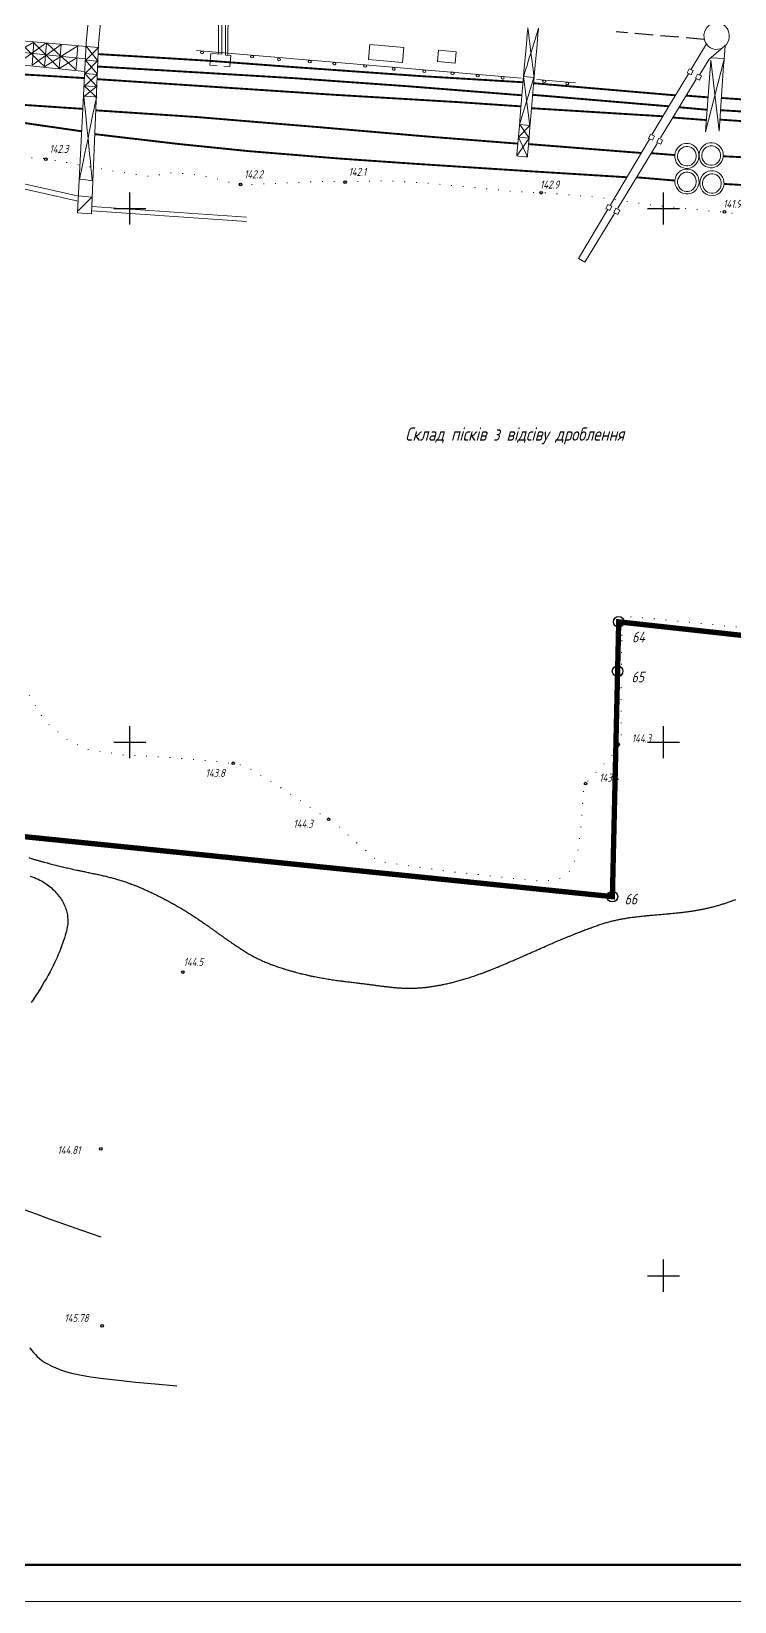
# Model space of a CAD drawing. Header units: millimetres. Extents: x 0 to 841, y 0 to 594.
# Drawn here: x 555 to 650.7, y 0 to 213.6 of the extents above; entities that cross this region are included whole.
import ezdxf

# ---------------------------------------------------------------- set-up
doc = ezdxf.new("R2010")
doc.units = ezdxf.units.MM
for name, pattern in [('AHIDDEN4', [7, 5, -2]), ('K5LT_BASIC', [0]), ('K5LT_THIN', [0]), ('KONTUR', [1.5, 0, -1.5])]:
    doc.linetypes.add(name, pattern=pattern)
for name, color, linetype in [('00_доповнення_топоплан', 7, 'Continuous'), ('01_Земельний_відвід_існуючий', 7, 'Continuous'), ('01_Річка', 7, 'Continuous'), ('0_завод', 7, 'Continuous'), ('CONT-MNR', 7, 'Continuous'), ('кресты', 7, 'Continuous'), ('ПИКЕТЫ', 7, 'Continuous'), ('Рамка', 30, 'Continuous')]:
    doc.layers.add(name, color=color, linetype=linetype)
doc.styles.add('Такие дела', font='GOST_A.TTF', dxfattribs={"oblique": 15})

# ---------------------------------------------------------------- blocks, each defined once
blk = doc.blocks.new('U0')
at = {"layer": 'Рамка', "color": 7, "linetype": 'K5LT_BASIC', "lineweight": 60}
blk.add_line((836, 5), (20, 5), dxfattribs=at)
at = {"layer": 'Рамка', "color": 7, "linetype": 'K5LT_THIN', "lineweight": 18}
blk.add_line((841, 0), (0, 0), dxfattribs=at)

msp = doc.modelspace()

# ---------------------------------------------------------------- linework, layer by layer
at = {"layer": '00_доповнення_топоплан', "color": 7, "const_width": 0.254, "flags": 128}
for points in [[(754.22, 215.58), (732.48, 211.41), (713.93, 208.15), (702.73, 206.29), (698.04, 205.45), (689.03, 204.35), (677.36, 203.52), (669.64, 203.43), (653.37, 204.25), (648.84, 204.57)], [(649.11, 196.63), (669.03, 195.68), (681.07, 195.36), (686.53, 195.21), (693.64, 195.83), (701.65, 196.99), (708.37, 198.67), (720.79, 202.35), (742.92, 209.79), (754.36, 213.72)], [(648.72, 202.9), (662.81, 202.06), (671.85, 201.78), (681.7, 201.87), (699.77, 203.38), (706.19, 204.05), (723.55, 208.29), (739.58, 212.77)], [(562.19, 207.27), (518.57, 209.86)], [(564.05, 210.53), (573.84, 209.95), (579.3, 209.61), (591.23, 208.72), (608.06, 207.53), (621.87, 206.7)], [(754.84, 211.17), (728.68, 202.03), (715.84, 197.94), (708.01, 195.54), (703.52, 194.19), (697.22, 192.91), (689.2, 191.57), (682.75, 191.16), (675.82, 191.46), (659.59, 192.26), (649.22, 192.87)], [(563.91, 207.12), (578.52, 206.16), (596.28, 204.99), (613.17, 203.99), (621.59, 203.42)], [(621.72, 204.93), (606.04, 206.17), (590.66, 207.26), (574.59, 208.22), (563.98, 208.84)], [(518.27, 206.07), (529.62, 205.45), (548.99, 203.95), (561.97, 203.08)], [(561.82, 200.03), (550.27, 201.7), (523.95, 205.76)], [(623.18, 204.99), (641.7, 203.43)], [(642.62, 204.92), (623.32, 206.57)], [(621.16, 198.35), (608.93, 199.31), (594.09, 200.59), (577.48, 201.97), (563.73, 202.88)], [(623.03, 203.17), (640.9, 202.07)], [(643.12, 203.3), (646.9, 202.96)], [(644.08, 204.88), (647.03, 204.65)], [(705.42, 203.97), (701.05, 202.78), (689.67, 200.9), (685.53, 200.26), (682.26, 200.15), (666.29, 200.41), (648.63, 201.62)], [(642.27, 201.9), (646.8, 201.56)], [(563.59, 199.64), (574.93, 198.31), (584.54, 197.33), (596.76, 196.33), (607.14, 195.61), (623.2, 194.57), (635.98, 193.78)], [(622.61, 198.29), (637.94, 197.08)], [(639.31, 197.05), (642.52, 196.8)], [(637.32, 193.77), (642.53, 193.33)]]:
    msp.add_lwpolyline(points, dxfattribs=at)
at = {"layer": '00_доповнення_топоплан', "color": 7, "linetype": 'AHIDDEN4', "lineweight": -3, "ltscale": 0.5, "flags": 128}
msp.add_lwpolyline([(646.53, 212.53), (634.52, 213.55)], dxfattribs=at)
at = {"layer": '00_доповнення_топоплан', "linetype": 'KONTUR', "lineweight": 15, "flags": 128}
msp.add_lwpolyline([(635.3, 131.41), (635.48, 133.39), (636.17, 133.96), (637.28, 133.94), (660.37, 131.67), (683.46, 129.33), (695.59, 128.15), (698.29, 128.13), (699.59, 128.97), (702.7, 131.65), (705.11, 134.42), (706.82, 138.39), (708.26, 142.76), (709.44, 148.28), (709.94, 151.78), (710.06, 154.11), (709.63, 157.91), (708.67, 161.45), (706.33, 165.19), (702.98, 169.62), (701.56, 171.27), (697.32, 174.9), (694, 177.25), (693.04, 177.78), (688.46, 179.23), (684.06, 180.07), (673.32, 182.98), (664.77, 185.83), (660.24, 186.69), (654.41, 188.41), (649.24, 189.01), (639.36, 189.99), (632.04, 191.08), (624.41, 191.68), (621.13, 191.8), (608.64, 193), (603.13, 193.31), (597.63, 193.17), (594.31, 193.2), (583.44, 192.74), (581.78, 193.12), (579.21, 193.84), (576.27, 194.25), (573.91, 194.37), (572.42, 194.13), (571.48, 193.87), (570.52, 193.96), (566.01, 194.64), (556.93, 196.3), (553.18, 196.52), (547.64, 196.97), (545.33, 196.73), (537.04, 196.76), (526.3, 198.01), (521.32, 199.38), (520.07, 199.52), (518.75, 198.61), (517.16, 195.96), (515.18, 194.01), (513.88, 193.31), (510.2, 192.25), (502.93, 191.51), (497.76, 191.19), (491.81, 190.69), (488.18, 190.73), (487.02, 190.43), (486.45, 190.07), (485.28, 187.76), (484.65, 185.16), (484.62, 184.13), (484.83, 183.14), (489.98, 181.24), (496.41, 178.15), (503.18, 174.78), (511.27, 173.62), (518.66, 172.92), (538.29, 170.83), (546.75, 168.99), (547.12, 168.03), (547.16, 163.63), (547.81, 153.77), (548.6, 141.12), (550.11, 134.05), (553.32, 125.49), (556.76, 119.86), (559.81, 117.28), (562.53, 115.94), (567.74, 115.16), (573.4, 114.86), (580.61, 114.27), (583.93, 113.74), (589.27, 110.48), (596.43, 105.74), (602.11, 100.71), (611.59, 99.36), (624.27, 97.99), (626.66, 98.26), (628.04, 99.09), (629.24, 101.39), (629.76, 105.61), (630.12, 110.61), (630.33, 111.18), (631.26, 112.29), (633.86, 114.97), (635.22, 116.9), (635.19, 123.43)], close=True, dxfattribs=at)
at = {"layer": '00_доповнення_топоплан', "color": 30, "linetype": 'Continuous'}
msp.add_lwpolyline([(554.6, 101.21, 0.0013), (555.03, 101.08, 0.001324), (555.46, 100.95, 0.001325), (555.88, 100.83, 0.001362), (556.29, 100.71, 0.001334), (556.7, 100.6, 0.001391), (557.09, 100.5, 0.001316), (557.49, 100.39, 0.001419), (557.87, 100.29, 0.00123), (558.26, 100.2, 0.001365), (558.61, 100.11, 0.001067), (559, 100.01, 0.001246), (559.34, 99.93, 0.000895), (559.72, 99.84, 0.001098), (560.04, 99.77, 0.000706), (560.42, 99.69, 0.000926), (560.72, 99.62, 0.000493), (561.12, 99.53, 0.000731), (561.38, 99.48, 0.000257), (561.81, 99.38, 0.000509), (562.03, 99.34, 0.000005), (562.34, 99.27, -0.000005), (562.66, 99.2, -0.000003), (562.92, 99.15, -0.000002), (563.28, 99.07, -0.000628), (563.48, 99.03, -0.000311), (563.88, 98.95, -0.00126), (564.11, 98.9, -0.000795), (564.47, 98.81, -0.001795), (564.72, 98.76, -0.001309), (565.07, 98.68, -0.00226), (565.33, 98.61, -0.0018), (565.65, 98.53, -0.002664), (565.93, 98.46, -0.002244), (566.25, 98.38, -0.002991), (566.53, 98.3, -0.002622), (566.84, 98.2, -0.003231), (567.14, 98.11, -0.002962), (567.45, 98.01, -0.003336), (567.76, 97.91, -0.003283), (568.07, 97.8, -0.003106), (568.4, 97.68, -0.003154), (568.71, 97.56, -0.002597), (569.05, 97.43, -0.002807), (569.37, 97.31, -0.002301), (569.71, 97.16, -0.002505), (570.03, 97.03, -0.00211), (570.37, 96.88, -0.002274), (570.69, 96.73, -0.001969), (571.03, 96.58, -0.002099), (571.35, 96.43, -0.001872), (571.69, 96.26, -0.001972), (572.01, 96.11, -0.001815), (572.34, 95.94, -0.001883), (572.66, 95.78, -0.001801), (572.98, 95.62, -0.001838), (573.29, 95.46, -0.001842), (573.6, 95.29, -0.001866), (573.91, 95.12, -0.001905), (574.21, 94.96, -0.001914), (574.51, 94.79, -0.00191), (574.8, 94.62, -0.001936), (575.1, 94.45, -0.001873), (575.39, 94.28, -0.001922), (575.67, 94.1, -0.001801), (575.97, 93.92, -0.001872), (576.25, 93.75, -0.001696), (576.54, 93.56, -0.001787), (576.82, 93.38, -0.001565), (577.12, 93.19, -0.001697), (577.39, 93.01, -0.001388), (577.71, 92.8, -0.00163), (577.97, 92.62, -0.001062), (578.3, 92.39, -0.001345), (578.56, 92.21, -0.000623), (578.92, 91.96, -0.000964), (579.15, 91.79, -0.000263), (579.54, 91.52, -0.000474), (579.75, 91.37, -0.000114), (580.05, 91.15, 0.000115), (580.35, 90.94, 0.00009), (580.62, 90.75, 0.000073), (580.95, 90.51, 0.000763), (581.16, 90.36, 0.000414), (581.54, 90.09, 0.001149), (581.77, 89.93, 0.000768), (582.13, 89.68, 0.001594), (582.37, 89.52, 0.001153), (582.7, 89.29, 0.002171), (582.95, 89.13, 0.001686), (583.26, 88.92, 0.002891), (583.51, 88.75, 0.002335), (583.82, 88.56, 0.003491), (584.08, 88.4, 0.002963), (584.38, 88.22, 0.003955), (584.65, 88.06, 0.003502), (584.95, 87.89, 0.00427), (585.23, 87.74, 0.003912), (585.54, 87.58, 0.004419), (585.83, 87.44, 0.004165), (586.15, 87.29, 0.004407), (586.46, 87.14, 0.004293), (586.79, 87, 0.004217), (587.13, 86.86, 0.004306), (587.47, 86.72, 0.003741), (587.84, 86.58, 0.003905), (588.2, 86.46, 0.003123), (588.6, 86.32, 0.003396), (588.96, 86.2, 0.002774), (589.38, 86.07, 0.003003), (589.76, 85.95, 0.002561), (590.18, 85.83, 0.002725), (590.58, 85.72, 0.002427), (591.01, 85.6, 0.002537), (591.41, 85.5, 0.002363), (591.84, 85.39, 0.002424), (592.25, 85.3, 0.002365), (592.67, 85.2, 0.002414), (593.09, 85.11, 0.002402), (593.51, 85.02, 0.002568), (593.91, 84.94, 0.002279), (594.34, 84.87, 0.002505), (594.72, 84.8, 0.00188), (595.15, 84.73, 0.002235), (595.51, 84.67, 0.001505), (595.94, 84.6, 0.001911), (596.28, 84.55, 0.001127), (596.71, 84.49, 0.001558), (597.02, 84.45, 0.000714), (597.48, 84.39, 0.001176), (597.75, 84.36, 0.00026), (598.17, 84.31, 0.000389), (598.45, 84.28, 0.000258), (598.79, 84.23, -0.000282), (599.14, 84.19, -0.000351), (599.49, 84.15, -0.000418), (599.8, 84.11, -0.000916), (600.09, 84.08, -0.000789), (600.43, 84.03, -0.000328), (600.82, 83.98, -0.000559), (601.05, 83.95, -0.00003), (601.34, 83.91, 0.000029), (601.64, 83.88, 0.000017), (601.91, 83.84, 0.000015), (602.21, 83.8, 0.000687), (602.4, 83.77, 0.000352), (602.76, 83.73, 0.001091), (602.98, 83.7, 0.000726), (603.3, 83.66, 0.001529), (603.52, 83.63, 0.001147), (603.82, 83.6, 0.001993), (604.05, 83.58, 0.001634), (604.32, 83.55, 0.002416), (604.55, 83.53, 0.002079), (604.81, 83.51, 0.00271), (605.04, 83.49, 0.002441), (605.29, 83.48, 0.002967), (605.51, 83.46, 0.002749), (605.76, 83.45, 0.003161), (605.99, 83.45, 0.002991), (606.23, 83.44, 0.003267), (606.46, 83.44, 0.003153), (606.7, 83.45, 0.00328), (606.93, 83.45, 0.003224), (607.17, 83.46, 0.003204), (607.41, 83.47, 0.003201), (607.66, 83.49, 0.003055), (607.91, 83.5, 0.003075), (608.16, 83.53, 0.002877), (608.42, 83.55, 0.002911), (608.67, 83.58, 0.002733), (608.94, 83.61, 0.002766), (609.21, 83.65, 0.00263), (609.48, 83.69, 0.002648), (609.76, 83.73, 0.002546), (610.04, 83.78, 0.002553), (610.32, 83.83, 0.00248), (610.61, 83.88, 0.002477), (610.9, 83.94, 0.00243), (611.19, 84, 0.002418), (611.49, 84.06, 0.002393), (611.79, 84.13, 0.002366), (612.09, 84.2, 0.002375), (612.4, 84.28, 0.002324), (612.71, 84.36, 0.0024), (613.02, 84.44, 0.002351), (613.33, 84.53, 0.002437), (613.65, 84.62, 0.002379), (613.97, 84.71, 0.002377), (614.3, 84.81, 0.002351), (614.63, 84.92, 0.002257), (614.98, 85.03, 0.002266), (615.32, 85.15, 0.002101), (615.68, 85.28, 0.002137), (616.03, 85.4, 0.001923), (616.42, 85.54, 0.001979), (616.79, 85.68, 0.001735), (617.2, 85.84, 0.001833), (617.59, 85.99, 0.001518), (618.04, 86.17, 0.001723), (618.43, 86.33, 0.001163), (618.92, 86.54, 0.001391), (619.33, 86.71, 0.000733), (619.87, 86.94, 0.001009), (620.26, 87.11, 0.00044), (620.85, 87.37, 0.000696), (621.23, 87.53, 0.000199), (621.87, 87.81, 0.000384), (622.21, 87.96, 0.000048), (622.7, 88.18, -0.000048), (623.2, 88.4, -0.000031), (623.65, 88.6, -0.000027), (624.18, 88.83, -0.000503), (624.52, 88.98, -0.000271), (625.14, 89.25, -0.000785), (625.55, 89.43, -0.000601), (626.08, 89.66, -0.000984), (626.48, 89.83, -0.000832), (626.97, 90.03, -0.00098), (627.38, 90.21, -0.000927), (627.82, 90.39, -0.001038), (628.22, 90.55, -0.001006), (628.63, 90.72, -0.001135), (629, 90.87, -0.001097), (629.39, 91.02, -0.001246), (629.75, 91.16, -0.001201), (630.12, 91.31, -0.001375), (630.46, 91.43, -0.001322), (630.81, 91.56, -0.001526), (631.12, 91.68, -0.001436), (631.45, 91.8, -0.001732), (631.74, 91.9, -0.001535), (632.06, 92.01, -0.002138), (632.33, 92.1, -0.001891), (632.63, 92.2, -0.002829), (632.89, 92.28, -0.002463), (633.18, 92.37, -0.003341), (633.43, 92.44, -0.003015), (633.71, 92.52, -0.003625), (633.96, 92.59, -0.00342), (634.23, 92.65, -0.003671), (634.49, 92.71, -0.003608), (634.76, 92.77, -0.003483), (635.04, 92.83, -0.003555), (635.31, 92.88, -0.003109), (635.6, 92.93, -0.003322), (635.88, 92.98, -0.002596), (636.21, 93.03, -0.002963), (636.5, 93.07, -0.001923), (636.86, 93.12, -0.002314), (637.16, 93.15, -0.001261), (637.57, 93.2, -0.001688), (637.87, 93.23, -0.000829), (638.3, 93.28, -0.001206), (638.6, 93.31, -0.000487), (639.07, 93.35, -0.000823), (639.35, 93.38, -0.000174), (639.81, 93.42, -0.000276), (640.09, 93.44, -0.000159), (640.46, 93.48, 0.000155), (640.83, 93.51, 0.000214), (641.13, 93.53, 0.000147), (641.55, 93.57, 0.000866), (641.83, 93.6, 0.000568), (642.24, 93.64, 0.00123), (642.52, 93.67, 0.000948), (642.88, 93.7, 0.001388), (643.16, 93.73, 0.001207), (643.49, 93.77, 0.001596), (643.76, 93.8, 0.001449), (644.06, 93.84, 0.001818), (644.32, 93.87, 0.001687), (644.6, 93.91, 0.002006), (644.85, 93.95, 0.001902), (645.12, 93.99, 0.002143), (645.36, 94.03, 0.002076), (645.62, 94.07, 0.00221), (645.86, 94.12, 0.002172), (646.11, 94.17, 0.002216), (646.35, 94.21, 0.002148), (646.6, 94.26, 0.002258), (646.84, 94.32, 0.002187), (647.08, 94.37, 0.002411), (647.32, 94.43, 0.002296), (647.57, 94.49, 0.002532), (647.81, 94.55, 0.002409), (648.06, 94.62, 0.002623), (648.3, 94.68, 0.002509), (648.55, 94.76, 0.002698), (648.79, 94.83, 0.002594), (649.04, 94.91, 0.002759), (649.29, 94.98, 0.002665), (649.54, 95.07, 0.002804), (649.79, 95.15, 0.002732), (650.04, 95.25, 0.002822), (650.29, 95.34, 0.002808), (650.54, 95.44, 0.002754), (650.8, 95.54, 0.002772)], format="xyb", dxfattribs=at)
for points in [[(554.79, 98.69), (555.08, 98.59), (555.36, 98.49), (555.62, 98.38), (555.87, 98.27), (556.11, 98.16), (556.34, 98.04), (556.56, 97.92), (556.76, 97.79), (556.96, 97.66), (557.14, 97.52), (557.32, 97.38), (557.5, 97.24), (557.67, 97.09), (557.83, 96.94), (557.99, 96.79), (558.14, 96.64), (558.29, 96.48), (558.43, 96.32), (558.57, 96.16), (558.7, 95.99), (558.82, 95.82), (558.94, 95.64), (559.06, 95.46), (559.17, 95.27), (559.27, 95.09), (559.37, 94.9), (559.46, 94.71), (559.54, 94.52), (559.61, 94.33), (559.68, 94.15), (559.73, 93.96), (559.78, 93.78), (559.82, 93.6), (559.85, 93.42), (559.87, 93.24), (559.89, 93.06), (559.9, 92.88), (559.91, 92.69), (559.91, 92.51), (559.91, 92.33), (559.9, 92.15), (559.88, 91.96), (559.84, 91.74), (559.79, 91.5), (559.73, 91.23), (559.65, 90.94), (559.56, 90.63), (559.45, 90.28), (559.33, 89.92), (559.2, 89.54), (559.06, 89.16), (558.92, 88.78), (558.77, 88.4), (558.61, 88.03), (558.45, 87.65), (558.28, 87.27), (558.11, 86.9), (557.92, 86.51), (557.72, 86.11), (557.5, 85.69), (557.25, 85.24), (556.99, 84.78), (556.71, 84.3), (556.42, 83.8), (556.1, 83.28), (555.79, 82.77), (555.49, 82.31), (555.21, 81.88), (554.94, 81.5)], [(564.44, 49.59), (561.84, 50.49), (559.5, 51.3), (557.43, 52.04), (555.63, 52.69), (554.1, 53.26)], [(554.73, 34.51), (554.99, 34.19), (555.24, 33.89), (555.5, 33.6), (555.76, 33.33), (556.04, 33.06), (556.38, 32.8), (556.78, 32.54), (557.23, 32.29), (557.73, 32.04), (558.29, 31.79), (558.91, 31.55), (559.58, 31.31), (560.42, 31.07), (561.57, 30.83), (563.01, 30.59), (564.76, 30.35), (566.8, 30.11), (569.15, 29.86), (571.79, 29.62), (574.74, 29.37)]]:
    msp.add_lwpolyline(points, dxfattribs=at)
at = {"layer": '00_доповнення_топоплан', "color": 7, "linetype": 'Continuous'}
for centre in [(634.8, 116.63), (630.38, 111.28), (575.55, 85.65), (564.42, 61.59), (564.57, 37.52)]:
    msp.add_circle(centre, 0.181, dxfattribs=at)
at = {"layer": '01_Земельний_відвід_існуючий', "color": 2, "linetype": 'Continuous', "lineweight": 50, "const_width": 0.726}
msp.add_lwpolyline([(836, 233.45), (810.64, 228.13), (792.73, 224.38), (720.22, 197.25), (712.71, 124.76), (634.88, 133.29), (634.73, 126.58), (634.02, 95.91), (544.55, 105.03)], dxfattribs=at)
at = {"layer": '01_Земельний_відвід_існуючий', "color": 7, "linetype": 'Continuous', "lineweight": -3}
for centre in [(634.88, 133.29), (634.73, 126.58), (634.02, 95.91)]:
    msp.add_circle(centre, 0.726, dxfattribs=at)
at = {"layer": '0_завод', "lineweight": 15}
for p, q in [((600.99, 211.84), (600.82, 209.8)), ((605.63, 211.44), (600.99, 211.84)), ((600.82, 209.8), (605.46, 209.4)), ((600.82, 209.8), (600.82, 209.8)), ((605.46, 209.4), (605.63, 211.44)), ((610.34, 211.07), (610.21, 209.52)), ((610.21, 209.52), (612.64, 209.31)), ((610.21, 209.52), (610.21, 209.52)), ((612.78, 210.86), (610.34, 211.07)), ((612.64, 209.31), (612.78, 210.86))]:
    msp.add_line(p, q, dxfattribs=at)
for centre, major_axis, ratio in [((648.2, 213), (0.16, 1.82), 0.941158), ((578.18, 210.76), (0.214, -0.018), 0.785714), ((584.99, 210.18), (0.214, -0.018), 0.785714), ((588.65, 209.8), (0.214, -0.018), 0.785714), ((592.84, 209.51), (0.214, -0.018), 0.785714), ((596.19, 209.22), (0.214, -0.018), 0.785714), ((600.38, 208.92), (0.214, -0.018), 0.785714), ((604.25, 208.5), (0.214, -0.018), 0.785714), ((608.44, 208.2), (0.214, -0.018), 0.785714), ((612.26, 207.93), (0.214, -0.018), 0.785714), ((615.7, 207.6), (0.214, -0.018), 0.785714), ((619.09, 207.31), (0.214, -0.018), 0.785714), ((624.74, 206.83), (0.214, -0.018), 0.785714), ((627.88, 206.53), (0.214, -0.018), 0.785714), ((644.16, 196.68), (0.15, 1.7), 0.964286), ((647.47, 196.77), (0.15, 1.7), 0.964286), ((644.17, 193.2), (0.15, 1.7), 0.964286), ((647.57, 192.97), (0.15, 1.7), 0.964286)]:
    msp.add_ellipse(centre, major_axis=major_axis, ratio=ratio, dxfattribs=at)
at = {"layer": '0_завод', "lineweight": 13}
for centre in [(644.16, 196.64), (647.47, 196.72), (644.17, 193.15), (647.57, 192.92)]:
    msp.add_ellipse(centre, major_axis=(0.11, 1.32), ratio=0.964315, dxfattribs=at)
at = {"layer": '0_завод', "lineweight": 15}
for points, knots in [([(580.87, 210.51), (580.87, 210.51), (580.87, 210.51), (580.86, 228.51), (580.86, 228.51)], [0.75, 0.75, 0.75, 0.75, 0.75, 1, 1, 1, 1]), ([(581.37, 210.41), (581.37, 210.41), (581.37, 210.41), (581.35, 226.17), (581.35, 226.17)], [0.5, 0.5, 0.5, 0.5, 0.5, 0.6666667, 0.6666667, 0.6666667, 0.6666667]), ([(580.42, 218.01), (580.42, 218.01), (580.42, 218.01), (580.44, 210.51), (580.44, 210.51)], [0.5, 0.5, 0.5, 0.5, 0.5, 1, 1, 1, 1]), ([(621.01, 196.67), (621.01, 196.67), (621.01, 196.67), (622.51, 214.12), (622.51, 214.12)], [0.81818182, 0.81818182, 0.81818182, 0.81818182, 0.81818183, 0.90909091, 0.90909091, 0.90909091, 0.90909091]), ([(621.94, 207.47), (621.94, 207.47), (621.94, 207.47), (623.96, 214.05), (623.96, 214.05)], [0.54545455, 0.54545455, 0.54545455, 0.54545455, 0.54545456, 0.63636364, 0.63636364, 0.63636364, 0.63636364]), ([(623.96, 214.05), (623.96, 214.05), (623.96, 214.05), (622.46, 196.54), (622.46, 196.54)], [0.63636364, 0.63636364, 0.63636364, 0.63636364, 0.63636365, 0.72727273, 0.72727273, 0.72727273, 0.72727273]), ([(622.51, 214.12), (622.51, 214.12), (622.51, 214.12), (623.36, 207.32), (623.36, 207.32)], [0.90909091, 0.90909091, 0.90909091, 0.90909091, 0.90909092, 1, 1, 1, 1]), ([(543.6, 211.78), (543.6, 211.78), (543.6, 211.78), (562.34, 209.88), (562.34, 209.88)], [0.6666667, 0.6666667, 0.6666667, 0.6666667, 0.6666667, 1, 1, 1, 1]), ([(556.74, 208.82), (556.74, 208.82), (556.74, 208.82), (553.22, 212.31), (553.22, 212.31)], [0.70588235, 0.70588235, 0.70588235, 0.70588235, 0.70588236, 0.76470588, 0.76470588, 0.76470588, 0.76470588]), ([(557.01, 212.04), (557.01, 212.04), (557.01, 212.04), (556.74, 208.82), (556.74, 208.82)], [0.64705882, 0.64705882, 0.64705882, 0.64705882, 0.64705883, 0.70588235, 0.70588235, 0.70588235, 0.70588235]), ([(561.26, 211.67), (561.26, 211.67), (561.26, 211.67), (556.79, 208.84), (556.79, 208.84)], [0.5, 0.5, 0.5, 0.5, 0.5, 1, 1, 1, 1]), ([(561.01, 208.4), (561.01, 208.4), (561.01, 208.4), (557.01, 212.04), (557.01, 212.04)], [0.58823529, 0.58823529, 0.58823529, 0.58823529, 0.5882353, 0.64705882, 0.64705882, 0.64705882, 0.64705882]), ([(564.11, 211.89), (564.11, 211.89), (564.11, 211.89), (563.14, 188.82), (563.14, 188.82)], [0.5, 0.5, 0.5, 0.5, 0.5, 1, 1, 1, 1]), ([(561.15, 210.02), (561.15, 210.02), (561.15, 210.02), (561.01, 208.4), (561.01, 208.4)], [0.52941176, 0.52941176, 0.52941176, 0.52941176, 0.52941177, 0.58823529, 0.58823529, 0.58823529, 0.58823529]), ([(579.38, 210.63), (579.38, 210.63), (579.38, 210.63), (580.87, 210.51), (580.87, 210.51)], [0.5, 0.5, 0.5, 0.5, 0.5, 0.75, 0.75, 0.75, 0.75]), ([(647.2, 209.85), (647.2, 209.85), (647.2, 209.85), (649.07, 211.42), (649.07, 211.42)], [0.5, 0.5, 0.5, 0.5, 0.5, 1, 1, 1, 1]), ([(647.41, 209.7), (647.41, 209.7), (647.41, 209.7), (648.53, 200.03), (648.53, 200.03)], [0.5, 0.5, 0.5, 0.5, 0.5, 0.75, 0.75, 0.75, 0.75]), ([(648.53, 200.03), (648.53, 200.03), (648.53, 200.03), (649.18, 209.64), (649.18, 209.64)], [0.75, 0.75, 0.75, 0.75, 0.75, 1, 1, 1, 1]), ([(644.2, 207.97), (644.2, 207.97), (644.2, 207.97), (644.47, 208.54), (644.47, 208.54)], [0.75, 0.75, 0.75, 0.75, 0.75, 1, 1, 1, 1]), ([(644.74, 207.72), (644.74, 207.72), (644.74, 207.72), (644.2, 207.97), (644.2, 207.97)], [0.5, 0.5, 0.5, 0.5, 0.5, 0.75, 0.75, 0.75, 0.75]), ([(645.32, 207.25), (645.32, 207.25), (645.32, 207.25), (645.59, 207.82), (645.59, 207.82)], [0.75, 0.75, 0.75, 0.75, 0.75, 1, 1, 1, 1]), ([(645.86, 207), (645.86, 207), (645.86, 207), (645.32, 207.25), (645.32, 207.25)], [0.5, 0.5, 0.5, 0.5, 0.5, 0.75, 0.75, 0.75, 0.75]), ([(563.78, 206.08), (563.78, 206.08), (563.78, 206.08), (562.15, 204.8), (562.15, 204.8)], [0.54545455, 0.54545455, 0.54545455, 0.54545455, 0.54545456, 0.63636364, 0.63636364, 0.63636364, 0.63636364]), ([(563.82, 204.72), (563.82, 204.72), (563.82, 204.72), (561.5, 193.51), (561.5, 193.51)], [0.72727273, 0.72727273, 0.72727273, 0.72727273, 0.72727274, 0.81818182, 0.81818182, 0.81818182, 0.81818182]), ([(563.25, 193.31), (563.25, 193.31), (563.25, 193.31), (562.08, 204.83), (562.08, 204.83)], [0.90909091, 0.90909091, 0.90909091, 0.90909091, 0.90909092, 1, 1, 1, 1]), ([(562.15, 204.8), (562.15, 204.8), (562.15, 204.8), (563.82, 204.72), (563.82, 204.72)], [0.63636364, 0.63636364, 0.63636364, 0.63636364, 0.63636365, 0.72727273, 0.72727273, 0.72727273, 0.72727273]), ([(622.77, 200.78), (622.77, 200.78), (622.77, 200.78), (622.78, 200.89), (622.78, 200.89)], [0.5, 0.5, 0.5, 0.5, 0.5, 1, 1, 1, 1]), ([(638.92, 199.06), (638.92, 199.06), (638.92, 199.06), (639.19, 199.63), (639.19, 199.63)], [0.75, 0.75, 0.75, 0.75, 0.75, 1, 1, 1, 1]), ([(639.46, 198.81), (639.46, 198.81), (639.46, 198.81), (638.92, 199.06), (638.92, 199.06)], [0.5, 0.5, 0.5, 0.5, 0.5, 0.75, 0.75, 0.75, 0.75]), ([(640.06, 198.51), (640.06, 198.51), (640.06, 198.51), (640.33, 199.08), (640.33, 199.08)], [0.75, 0.75, 0.75, 0.75, 0.75, 1, 1, 1, 1]), ([(622.46, 196.54), (622.46, 196.54), (622.46, 196.54), (621.01, 196.67), (621.01, 196.67)], [0.72727273, 0.72727273, 0.72727273, 0.72727273, 0.72727274, 0.81818182, 0.81818182, 0.81818182, 0.81818182]), ([(640.6, 198.26), (640.6, 198.26), (640.6, 198.26), (640.06, 198.51), (640.06, 198.51)], [0.5, 0.5, 0.5, 0.5, 0.5, 0.75, 0.75, 0.75, 0.75]), ([(561.5, 193.51), (561.5, 193.51), (561.5, 193.51), (563.25, 193.31), (563.25, 193.31)], [0.81818182, 0.81818182, 0.81818182, 0.81818182, 0.81818183, 0.90909091, 0.90909091, 0.90909091, 0.90909091]), ([(563.2, 191.09), (563.2, 191.09), (563.2, 191.09), (561.38, 191.24), (561.38, 191.24)], [0.5, 0.5, 0.5, 0.5, 0.5, 1, 1, 1, 1]), ([(561.25, 188.94), (561.25, 188.94), (561.25, 188.94), (563.18, 188.78), (563.18, 188.78)], [0.6666667, 0.6666667, 0.6666667, 0.6666667, 0.6666667, 1, 1, 1, 1]), ([(630.29, 182.22), (630.29, 182.22), (630.29, 182.22), (634.32, 188.84), (634.32, 188.84)], [0.6666667, 0.6666667, 0.6666667, 0.6666667, 0.6666667, 1, 1, 1, 1]), ([(633.14, 189.51), (633.14, 189.51), (633.14, 189.51), (633.41, 190.09), (633.41, 190.09)], [0.75, 0.75, 0.75, 0.75, 0.75, 1, 1, 1, 1]), ([(633.68, 189.27), (633.68, 189.27), (633.68, 189.27), (633.14, 189.51), (633.14, 189.51)], [0.5, 0.5, 0.5, 0.5, 0.5, 0.75, 0.75, 0.75, 0.75]), ([(634.22, 188.97), (634.22, 188.97), (634.22, 188.97), (634.49, 189.55), (634.49, 189.55)], [0.75, 0.75, 0.75, 0.75, 0.75, 1, 1, 1, 1]), ([(634.76, 188.72), (634.76, 188.72), (634.76, 188.72), (634.22, 188.97), (634.22, 188.97)], [0.5, 0.5, 0.5, 0.5, 0.5, 0.75, 0.75, 0.75, 0.75])]:
    msp.add_open_spline(points, degree=3, knots=knots, dxfattribs=at)
for points in [[(563.65, 225.19), (563.65, 225.19), (562.43, 212.03), (562.43, 212.03)], [(565.33, 225.04), (565.33, 225.04), (564.11, 211.89), (564.11, 211.89)], [(581.69, 210.38), (581.69, 210.38), (581.73, 217.95), (581.73, 217.95)], [(564.06, 211.44), (564.06, 211.44), (545.35, 213.05), (545.35, 213.05)], [(550.67, 209.49), (550.67, 209.49), (555.31, 212.16), (555.31, 212.16)], [(556.93, 212.02), (556.93, 212.02), (552.93, 209.17), (552.93, 209.17)], [(555.31, 212.16), (555.31, 212.16), (555.07, 209.01), (555.07, 209.01)], [(555.07, 209.01), (555.07, 209.01), (559.02, 211.84), (559.02, 211.84)], [(555.31, 212.08), (555.31, 212.08), (558.74, 208.62), (558.74, 208.62)], [(559.02, 211.84), (559.02, 211.84), (558.74, 208.57), (558.74, 208.57)], [(561.15, 210.05), (561.15, 210.05), (561.26, 211.67), (561.26, 211.67)], [(562.43, 212.03), (562.43, 212.03), (561.25, 188.94), (561.25, 188.94)], [(562.4, 211.6), (562.4, 211.6), (563.93, 209.66), (563.93, 209.66)], [(644.72, 208.5), (644.72, 208.5), (646.82, 211.92), (646.82, 211.92)], [(649.18, 209.22), (649.18, 209.22), (649.36, 211.67), (649.36, 211.67)], [(562.19, 208.17), (562.19, 208.17), (543.42, 210.13), (543.42, 210.13)], [(558.74, 208.57), (558.74, 208.57), (561.15, 210.02), (561.15, 210.02)], [(563.92, 209.56), (563.92, 209.56), (562.29, 207.9), (562.29, 207.9)], [(562.34, 209.7), (562.34, 209.7), (563.93, 207.79), (563.93, 207.79)], [(564.09, 211.45), (564.09, 211.45), (562.37, 209.72), (562.37, 209.72)], [(562.37, 209.72), (562.37, 209.72), (563.92, 209.56), (563.92, 209.56)], [(621.64, 207.28), (621.64, 207.28), (577.42, 211), (577.42, 211)], [(579.25, 209.04), (579.25, 209.04), (579.38, 210.63), (579.38, 210.63)], [(582.09, 210.34), (582.09, 210.34), (581.37, 210.41), (581.37, 210.41)], [(581.96, 208.83), (581.96, 208.83), (582.09, 210.34), (582.09, 210.34)], [(645.93, 207.77), (645.93, 207.77), (647.2, 209.85), (647.2, 209.85)], [(646.68, 199.94), (646.68, 199.94), (647.41, 209.7), (647.41, 209.7)], [(649.18, 209.64), (649.18, 209.64), (646.68, 199.94), (646.68, 199.94)], [(647.51, 210.02), (647.51, 210.02), (649.14, 209.95), (649.14, 209.95)], [(563.9, 207.76), (563.9, 207.76), (562.25, 206.21), (562.25, 206.21)], [(562.26, 207.85), (562.26, 207.85), (563.86, 206.12), (563.86, 206.12)], [(562.29, 207.9), (562.29, 207.9), (563.9, 207.76), (563.9, 207.76)], [(580.22, 208.95), (580.22, 208.95), (579.25, 209.04), (579.25, 209.04)], [(581.13, 208.9), (581.13, 208.9), (581.96, 208.83), (581.96, 208.83)], [(621.38, 200.96), (621.38, 200.96), (623.33, 207.35), (623.33, 207.35)], [(621.92, 207.5), (621.92, 207.5), (622.77, 200.78), (622.77, 200.78)], [(623.33, 207.35), (623.33, 207.35), (621.94, 207.47), (621.94, 207.47)], [(642.31, 204.41), (642.31, 204.41), (644.4, 207.83), (644.4, 207.83)], [(644.47, 208.54), (644.47, 208.54), (645, 208.29), (645, 208.29)], [(645, 208.29), (645, 208.29), (644.74, 207.72), (644.74, 207.72)], [(645.59, 207.82), (645.59, 207.82), (646.13, 207.58), (646.13, 207.58)], [(646.13, 207.58), (646.13, 207.58), (645.86, 207), (645.86, 207)], [(562.2, 206.19), (562.2, 206.19), (563.86, 204.63), (563.86, 204.63)], [(562.25, 206.21), (562.25, 206.21), (563.78, 206.08), (563.78, 206.08)], [(628.98, 206.63), (628.98, 206.63), (623.75, 207.08), (623.75, 207.08)], [(640.58, 199.12), (640.58, 199.12), (645.44, 207.11), (645.44, 207.11)], [(642.34, 204.51), (642.34, 204.51), (639.45, 199.63), (639.45, 199.63)], [(621.23, 199.21), (621.23, 199.21), (622.8, 200.83), (622.8, 200.83)], [(622.8, 200.83), (622.8, 200.83), (621.38, 200.96), (621.38, 200.96)], [(621.41, 200.95), (621.41, 200.95), (622.7, 199.09), (622.7, 199.09)], [(621.01, 196.67), (621.01, 196.67), (622.68, 199.09), (622.68, 199.09)], [(621.23, 199.21), (621.23, 199.21), (622.49, 196.54), (622.49, 196.54)], [(622.68, 199.09), (622.68, 199.09), (621.23, 199.21), (621.23, 199.21)], [(639.05, 198.96), (639.05, 198.96), (633.76, 190.02), (633.76, 190.02)], [(639.19, 199.63), (639.19, 199.63), (639.73, 199.38), (639.73, 199.38)], [(639.73, 199.38), (639.73, 199.38), (639.46, 198.81), (639.46, 198.81)], [(640.33, 199.08), (640.33, 199.08), (640.86, 198.84), (640.86, 198.84)], [(640.86, 198.84), (640.86, 198.84), (640.6, 198.26), (640.6, 198.26)], [(634.76, 189.56), (634.76, 189.56), (640.13, 198.38), (640.13, 198.38)], [(550.89, 192.9), (550.89, 192.9), (561.33, 190.54), (561.33, 190.54)], [(550.95, 193.58), (550.95, 193.58), (561.39, 191.22), (561.39, 191.22)], [(561.3, 189.19), (561.3, 189.19), (563.2, 191.09), (563.2, 191.09)], [(563.19, 189.79), (563.19, 189.79), (584.22, 188.35), (584.22, 188.35)], [(563.21, 189.22), (563.21, 189.22), (584.24, 187.78), (584.24, 187.78)], [(633.34, 189.33), (633.34, 189.33), (629.43, 182.73), (629.43, 182.73)], [(633.41, 190.09), (633.41, 190.09), (633.94, 189.84), (633.94, 189.84)], [(633.94, 189.84), (633.94, 189.84), (633.68, 189.27), (633.68, 189.27)], [(634.49, 189.55), (634.49, 189.55), (635.03, 189.3), (635.03, 189.3)], [(635.03, 189.3), (635.03, 189.3), (634.76, 188.72), (634.76, 188.72)], [(629.43, 182.73), (629.43, 182.73), (630.29, 182.22), (630.29, 182.22)]]:
    msp.add_open_spline(points, degree=3, dxfattribs=at)
at = {"layer": 'CONT-MNR', "color": 30, "linetype": 'Continuous', "flags": 128}
for points in [[(554.79, 98.69), (555.08, 98.59), (555.36, 98.49), (555.62, 98.38), (555.87, 98.27), (556.11, 98.16), (556.34, 98.04), (556.56, 97.92), (556.76, 97.79), (556.96, 97.66), (557.14, 97.52), (557.32, 97.38), (557.5, 97.24), (557.67, 97.09), (557.83, 96.94), (557.99, 96.79), (558.14, 96.64), (558.29, 96.48), (558.43, 96.32), (558.57, 96.16), (558.7, 95.99), (558.82, 95.82), (558.94, 95.64), (559.06, 95.46), (559.17, 95.27), (559.27, 95.09), (559.37, 94.9), (559.46, 94.71), (559.54, 94.52), (559.61, 94.33), (559.68, 94.15), (559.73, 93.96), (559.78, 93.78), (559.82, 93.6), (559.85, 93.42), (559.87, 93.24), (559.89, 93.06), (559.9, 92.88), (559.91, 92.69), (559.91, 92.51), (559.91, 92.33), (559.9, 92.15), (559.88, 91.96), (559.84, 91.74), (559.79, 91.5), (559.73, 91.23), (559.65, 90.94), (559.56, 90.63), (559.45, 90.28), (559.33, 89.92), (559.2, 89.54), (559.06, 89.16), (558.92, 88.78), (558.77, 88.4), (558.61, 88.03), (558.45, 87.65), (558.28, 87.27), (558.11, 86.9), (557.92, 86.51), (557.72, 86.11), (557.5, 85.69), (557.25, 85.24), (556.99, 84.78), (556.71, 84.3), (556.42, 83.8), (556.1, 83.28), (555.79, 82.77), (555.49, 82.31), (555.21, 81.88), (554.94, 81.5)], [(564.44, 49.59), (561.84, 50.49), (559.5, 51.3), (557.43, 52.04), (555.63, 52.69), (554.1, 53.26)], [(554.73, 34.51), (554.99, 34.19), (555.24, 33.89), (555.5, 33.6), (555.76, 33.33), (556.04, 33.06), (556.38, 32.8), (556.78, 32.54), (557.23, 32.29), (557.73, 32.04), (558.29, 31.79), (558.91, 31.55), (559.58, 31.31), (560.42, 31.07), (561.57, 30.83), (563.01, 30.59), (564.76, 30.35), (566.8, 30.11), (569.15, 29.86), (571.79, 29.62), (574.74, 29.37)]]:
    msp.add_lwpolyline(points, dxfattribs=at)
at = {"layer": 'кресты', "color": 3, "linetype": 'Continuous'}
for p, q in [((568.37, 187.36), (568.37, 191.72)), ((568.37, 187.36), (568.37, 191.72)), ((640.97, 187.36), (640.97, 191.72)), ((640.97, 187.36), (640.97, 191.72)), ((566.19, 189.54), (570.55, 189.54)), ((566.19, 189.54), (570.55, 189.54)), ((638.79, 189.54), (643.15, 189.54)), ((638.79, 189.54), (643.15, 189.54)), ((568.37, 114.76), (568.37, 119.12)), ((568.37, 114.76), (568.37, 119.12)), ((640.97, 114.76), (640.97, 119.12)), ((640.97, 114.76), (640.97, 119.12)), ((566.19, 116.94), (570.55, 116.94)), ((566.19, 116.94), (570.55, 116.94)), ((638.79, 116.94), (643.15, 116.94)), ((638.79, 116.94), (643.15, 116.94)), ((640.97, 42.16), (640.97, 46.52)), ((640.97, 42.16), (640.97, 46.52)), ((638.79, 44.34), (643.15, 44.34)), ((638.79, 44.34), (643.15, 44.34))]:
    msp.add_line(p, q, dxfattribs=at)
at = {"layer": 'ПИКЕТЫ', "color": 7, "linetype": 'Continuous'}
for centre in [(556.93, 196.24), (583.43, 192.8), (597.64, 193.12), (624.34, 191.68), (649.26, 189.06), (582.43, 114.05), (595.41, 106.43)]:
    msp.add_circle(centre, 0.181, dxfattribs=at)

# ---------------------------------------------------------------- block references
at = {"layer": 'Рамка'}
msp.add_blockref('U0', (0, 0), dxfattribs=at)

# ---------------------------------------------------------------- texts
at = {"layer": '00_доповнення_топоплан', "color": 7, "linetype": 'Continuous', "style": 'Такие дела', "oblique": 15}
for s, p in [('142.3', (557.41, 197.09)), ('142.2', (583.91, 193.64)), ('142.1', (598.11, 193.97)), ('142.9', (624.17, 192.24)), ('141.9', (649.09, 189.62)), ('144.3', (636.66, 116.9)), ('143.8', (578.66, 112.19)), ('143.4', (632.24, 111.55)), ('144.3', (590.61, 105.28)), ('144.5', (575.67, 86.47)), ('144.81', (558.5, 60.88)), ('145.78', (559.45, 38.03))]:
    msp.add_text(s, height=1.089, dxfattribs=at).set_placement(p)
at = {"layer": '01_Земельний_відвід_існуючий', "color": 7, "linetype": 'Continuous', "lineweight": -3, "char_height": 1.452, "attachment_point": 1, "style": 'Такие дела'}
for s, insert in [('64', (636.7, 131.96)), ('65', (636.62, 126.52)), ('66', (635.69, 96.3))]:
    msp.add_mtext_dynamic_manual_height_columns(s, width=5.049, gutter_width=15, heights=[0], dxfattribs=dict(at, insert=insert))
at = {"layer": '01_Річка', "color": 0, "linetype": 'Continuous', "lineweight": 9, "insert": (605.83, 159.75), "char_height": 1.815, "width": 49.0429, "attachment_point": 1, "style": 'Такие дела'}
msp.add_mtext('Склад пісків з відсіву дроблення', dxfattribs=at)

doc.saveas('drawing.dxf')
